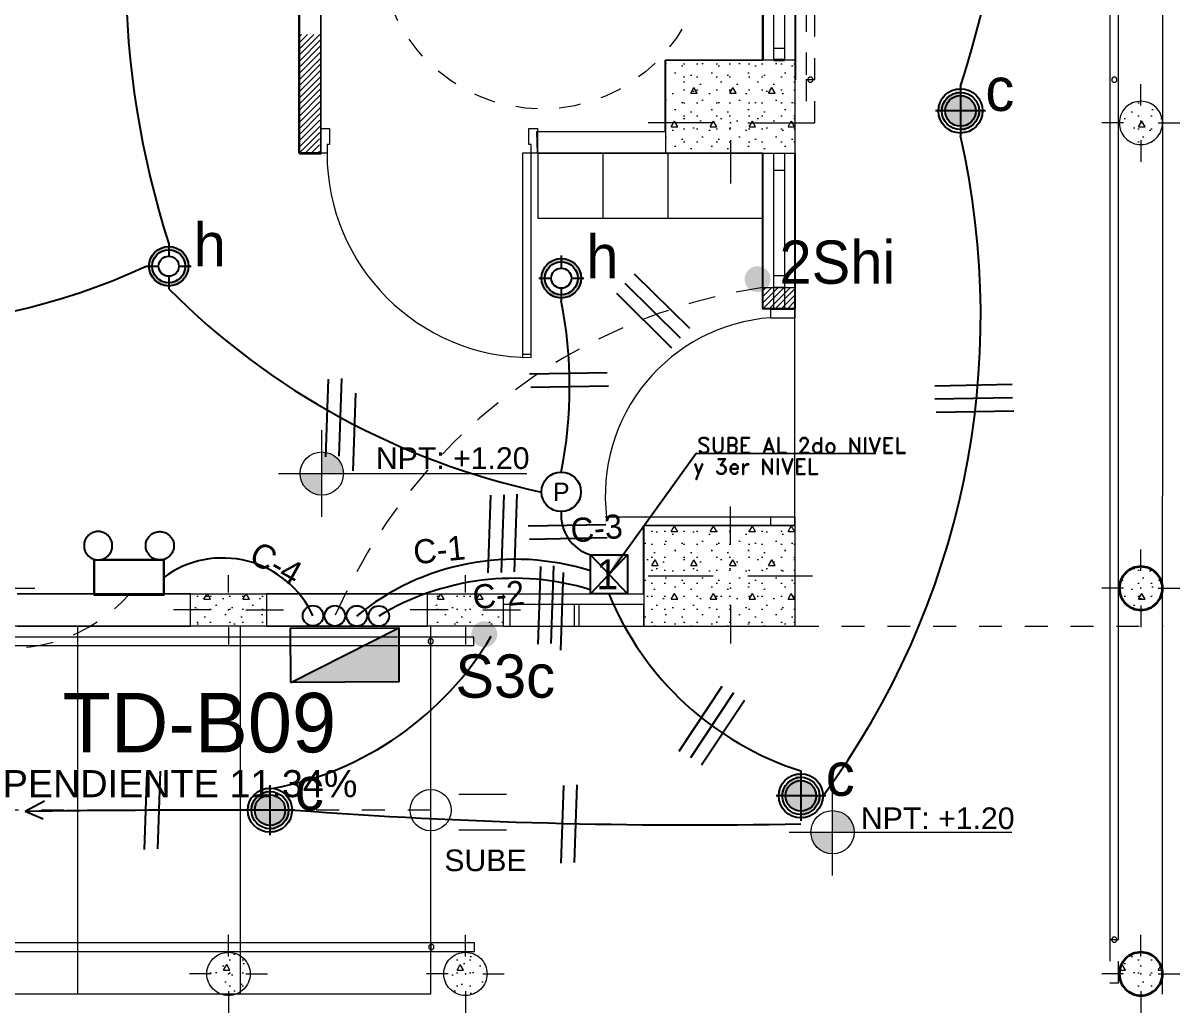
# Model space of a CAD drawing. Header units: feet. Extents: x 2 to 125, y -24 to 91.
# Drawn here: x 83.71 to 89.06, y 77.55 to 82.13 of the extents above; entities that cross this region are included whole.
import ezdxf
from ezdxf.enums import TextEntityAlignment as Align

# ---------------------------------------------------------------- set-up
doc = ezdxf.new("R2010")
doc.units = ezdxf.units.FT
doc.header["$MEASUREMENT"] = 0
doc.set_wipeout_variables(frame=1)
for name, pattern in [('CONTINUA', [0]), ('Dashed', [0.211667, 0.105833, -0.105833]), ('HIDDEN2', [0.1875, 0.125, -0.0625]), ('Small Dashed', [0.141111, 0.070556, -0.070556]), ('Wipeout_Contour', [1, 0, -1])]:
    doc.linetypes.add(name, pattern=pattern)
for name, color, linetype in [('2D Drafting - General', 7, 'Continuous'), ('ALUMBRADO', 1, 'Continuous'), ('Dimensioning - General', 7, 'Continuous'), ('Structural - Bearing', 7, 'Continuous')]:
    doc.layers.add(name, color=color, linetype=linetype)
for name, color, linetype, lineweight in [('2D Drafting - General_Pen_No__122', 9, 'Continuous', 13), ('corriente debil', 30, 'Continuous', 15), ('Cotas varias El', 253, 'Continuous', 13), ('Drawing & Figure_Pen_No__1', 7, 'Continuous', 13), ('Drawing & Figure_Pen_No__122', 9, 'Continuous', 13), ('Emergencia', 20, 'Continuous', 25), ('Interior - Furniture _Pen_No__122', 9, 'Continuous', 13), ('Interior - Stair & Railing_Pen_No__122', 9, 'Continuous', 13), ('Structural - Bearing_Pen_No__122', 9, 'Continuous', 13), ('Structural - Bearing_Pen_No__21', 7, 'Continuous', 35), ('Structural - Bearing_Pen_No__27', 7, 'Continuous', 35), ('TOMACORRIENTE', 5, 'HIDDEN2', 30)]:
    doc.layers.add(name, color=color, linetype=linetype, lineweight=lineweight)
for name, color, linetype, lineweight, true_color in [('Annotation - Text_Pen_No__167', 7, 'Continuous', 13, 0x6a6a6a), ('Dimensioning - General_Pen_No__167', 7, 'Continuous', 13, 0x6a6a6a), ('Drawing & Figure_Pen_No__167', 7, 'Continuous', 13, 0x6a6a6a), ('Structural - Bearing_Pen_No__167', 7, 'Continuous', 13, 0x6a6a6a)]:
    doc.layers.add(name, color=color, linetype=linetype, lineweight=lineweight, true_color=true_color)
doc.styles.add('01COTAS', font='romans.shx')
doc.styles.add('GENERATED_STYLE_1', font='arial.ttf')
doc.styles.add('GENERATED_STYLE_3', font='romand.shx')
doc.dimstyles.new('DIM-50-PLANTA', dxfattribs={"dimscale": 0.05, "dimtxt": 2, "dimasz": 2, "dimexe": 2, "dimexo": 2, "dimgap": 1, "dimtad": 1, "dimdec": 0, "dimlfac": 1000, "dimdsep": 46, "dimtxsty": '01COTAS', "dimcen": 25, "dimclrd": 9, "dimclre": 9, "dimclrt": 7, "dimadec": 0, "dimazin": 0, "dimtfac": 1, "dimtdec": 0, "dimtmove": 2, "dimatfit": 3, "dimfxl": 1, "dimtolj": 1, "dimtzin": 0, "dimarcsym": 0})
pattern_1 = [(0, (75.36407, 85.38942), (0, 0.311769), [0.03, -0.15]), (0, (75.45407, 85.5453), (0, 0.311769), [0.03, -0.15]), (60, (75.36407, 85.38942), (-0.27, 0.1558846), [0.03, -0.15]), (60, (75.54407, 85.38942), (-0.27, 0.1558846), [0.03, -0.15]), (120, (75.39407, 85.38942), (0.27, 0.1558846), [0.03, -0.15]), (120, (75.57407, 85.38942), (0.27, 0.1558846), [0.03, -0.15]), (0, (75.36407, 85.41942), (0, 0.06), [0, -0.06, 0, -0.09]), (45, (75.39407, 85.41942), (-0.0424264, 0.0424264), [0, -0.045, 0, -0.075])]

# ---------------------------------------------------------------- blocks, each defined once
blk = doc.blocks.new('Straight Ramp 23[2]', base_point=(10.2279, -6.8984))
at = {"layer": 'Interior - Furniture _Pen_No__122', "color": 9, "linetype": 'Continuous', "lineweight": 13}
for p, q in [((7.7179, -6.0484), (7.7179, -7.7484)), ((10.2279, -6.0484), (7.7179, -6.0484)), ((8.5968, -7.7484), (8.5968, -6.0484)), ((9.3491, -7.7484), (9.3491, -6.0484)), ((10.2279, -6.0484), (10.2279, -7.7484)), ((10.2279, -7.7484), (7.7179, -7.7484))]:
    blk.add_line(p, q, dxfattribs=at)
at = {"layer": 'Interior - Furniture _Pen_No__122', "color": 9, "linetype": 'Dashed', "lineweight": 13}
blk.add_line((10.2279, -6.8984), (7.7179, -6.8984), dxfattribs=at)
blk = doc.blocks.new('Level Dimension_1', base_point=(12.0859, -7.0004))
at = {"layer": 'Dimensioning - General_Pen_No__167', "linetype": 'Continuous', "lineweight": 13, "true_color": 0x6a6a6a}
for points in [[(12.0859, -7.0004), (12.1859, -7.0004), (12.1783, -6.9621), (12.1566, -6.9296), (12.1242, -6.908), (12.0859, -6.9004)], [(12.0859, -7.0004), (11.9859, -7.0004), (11.9935, -7.0386), (12.0152, -7.0711), (12.0476, -7.0927), (12.0859, -7.1004)]]:
    blk.add_hatch(color=251, dxfattribs=at).paths.add_polyline_path(points)
at = {"layer": 'Dimensioning - General_Pen_No__167', "color": 251, "linetype": 'Continuous', "lineweight": 13, "true_color": 0x6a6a6a}
for p, q in [((12.0859, -7.2004), (12.0859, -6.8004)), ((11.8859, -7.0004), (12.915, -7.0004))]:
    blk.add_line(p, q, dxfattribs=at)
blk.add_circle((12.0859, -7.0004), 0.1, dxfattribs=at)
at = {"layer": 'Dimensioning - General_Pen_No__167', "color": 251, "lineweight": 13, "true_color": 0x6a6a6a, "insert": (12.2165, -6.9874), "char_height": 0.1, "attachment_point": 7, "style": 'GENERATED_STYLE_1'}
blk.add_mtext('\\A1;NPT: +1.20', dxfattribs=at)
blk = doc.blocks.new('Level Dimension_3', base_point=(9.7247, -5.3434))
at = {"layer": 'Dimensioning - General_Pen_No__167', "linetype": 'Continuous', "lineweight": 13, "true_color": 0x6a6a6a}
for points in [[(9.7247, -5.3434), (9.8247, -5.3434), (9.817, -5.3051), (9.7954, -5.2727), (9.7629, -5.251), (9.7247, -5.2434)], [(9.7247, -5.3434), (9.6247, -5.3434), (9.6323, -5.3817), (9.6539, -5.4141), (9.6864, -5.4358), (9.7247, -5.4434)]]:
    blk.add_hatch(color=251, dxfattribs=at).paths.add_polyline_path(points)
at = {"layer": 'Dimensioning - General_Pen_No__167', "color": 251, "linetype": 'Continuous', "lineweight": 13, "true_color": 0x6a6a6a}
for p, q in [((9.7247, -5.5434), (9.7247, -5.1434)), ((9.5247, -5.3434), (10.6732, -5.3434))]:
    blk.add_line(p, q, dxfattribs=at)
blk.add_circle((9.7247, -5.3434), 0.1, dxfattribs=at)
at = {"layer": 'Dimensioning - General_Pen_No__167', "color": 251, "lineweight": 13, "true_color": 0x6a6a6a, "insert": (9.9747, -5.3234), "char_height": 0.1, "attachment_point": 7, "style": 'GENERATED_STYLE_1'}
blk.add_mtext('\\A1;NPT: +1.20', dxfattribs=at)
blk = doc.blocks.new('LED')
at = {"layer": 'ALUMBRADO'}
h = blk.add_hatch(color=256, dxfattribs=at)
h.dxf.hatch_style = 1
edge = h.paths.add_edge_path(flags=17)
edge.add_arc((0, 0), 0.1346, 0, 360)
edge = h.paths.add_edge_path()
edge.add_arc((0, 0), 0.1618, 0, 360)
for points in [[(0, 0.1848), (0, 0.0824)], [(-0.1848, 0), (-0.0824, 0)], [(0.0824, 0), (0.1848, 0)], [(0, -0.0824), (0, -0.1848)]]:
    blk.add_lwpolyline(points, dxfattribs=at)
at = {"layer": 'ALUMBRADO', "linetype": 'CONTINUA', "ltscale": 0.003}
for radius in [0.1618, 0.1346, 0.0824]:
    blk.add_circle((0, 0), radius, dxfattribs=at)
blk = doc.blocks.new('LED PASILLO')
at = {"layer": 'ALUMBRADO'}
h = blk.add_hatch(color=202, dxfattribs=at)
h.dxf.hatch_style = 1
edge = h.paths.add_edge_path()
edge.add_line((0, 0.1376), (0, -0.1376))
edge.add_line((-0.1376, 0), (0.1376, 0))
edge = h.paths.add_edge_path()
edge.add_line((0, 0), (0, 0.0845))
edge.add_arc((0, 0), 0.0845, 90, 180)
edge.add_line((-0.0845, 0), (0, 0))
edge = h.paths.add_edge_path()
edge.add_line((0.0845, 0), (0, 0))
edge.add_line((0, 0), (0, -0.0845))
edge.add_arc((0, 0), 0.0845, 270, 360)
at = {"layer": 'ALUMBRADO', "color": 202}
for points in [[(0, 0.1376), (0, -0.1376)], [(-0.1376, 0), (0.1376, 0)]]:
    blk.add_lwpolyline(points, dxfattribs=at)
for radius in [0.1222, 0.1028, 0.0845]:
    blk.add_circle((0, 0), radius, dxfattribs=at)
blk = doc.blocks.new('caja de paso tipo 1')
at = {"layer": 'ALUMBRADO', "color": 3}
blk.add_lwpolyline([(-0.1447, 0.1518), (0.1447, 0.1518), (0.1447, -0.1518), (-0.1447, -0.1518)], close=True, dxfattribs=at)
for points in [[(-0.1447, -0.1518), (0.1447, 0.1518)], [(-0.1447, 0.1518), (0.1447, -0.1518)]]:
    blk.add_lwpolyline(points, dxfattribs=at)
at = {"layer": 'ALUMBRADO', "color": 6}
blk.add_text('1', height=0.231, dxfattribs=at).set_placement((-0.0994, -0.1147))
blk = doc.blocks.new('Emergencia')
blk.add_lwpolyline([(0, 0), (0, 0)])
at = {"layer": 'Emergencia', "color": 5, "lineweight": 30}
for points in [[(0.25, -0.25), (0.25, 0), (-0.25, 0), (-0.25, -0.25)], [(-0.25, -0.2221), (-0.25, -0.25), (0.25, -0.25), (0.25, -0.2221)]]:
    blk.add_lwpolyline(points, dxfattribs=at)
at = {"color": 1, "lineweight": 5}
for points in [[(-0.1712, -0.2629), (-0.1644, -0.2671), (-0.158, -0.2718), (-0.152, -0.277), (-0.1463, -0.2826), (-0.1412, -0.2887), (-0.1365, -0.2951), (-0.1324, -0.3019), (-0.1287, -0.309), (-0.1257, -0.3164), (-0.1233, -0.324), (-0.1214, -0.3317), (-0.1202, -0.3396), (-0.1196, -0.3475), (-0.1196, -0.3555), (-0.1202, -0.3634), (-0.1215, -0.3713), (-0.1234, -0.379), (-0.1258, -0.3866), (-0.1289, -0.3939), (-0.1325, -0.401), (-0.1367, -0.4078), (-0.1414, -0.4142), (-0.1466, -0.4203), (-0.1522, -0.4259), (-0.1583, -0.4311), (-0.1647, -0.4357), (-0.1715, -0.4399), (-0.1786, -0.4435), (-0.186, -0.4465), (-0.1936, -0.449), (-0.2013, -0.4508), (-0.2092, -0.452), (-0.2171, -0.4527), (-0.2251, -0.4526), (-0.233, -0.452), (-0.2409, -0.4508), (-0.2486, -0.4489), (-0.2562, -0.4464), (-0.2635, -0.4433), (-0.2706, -0.4397), (-0.2774, -0.4355), (-0.2838, -0.4309), (-0.2899, -0.4257), (-0.2955, -0.42), (-0.3007, -0.414), (-0.3053, -0.4075), (-0.3095, -0.4007), (-0.3131, -0.3936), (-0.3161, -0.3863), (-0.3186, -0.3787), (-0.3204, -0.3709), (-0.3216, -0.3631), (-0.3222, -0.3551), (-0.3222, -0.3472), (-0.3216, -0.3392), (-0.3203, -0.3314), (-0.3185, -0.3236), (-0.316, -0.3161), (-0.3129, -0.3087), (-0.3093, -0.3016), (-0.3051, -0.2948), (-0.3004, -0.2884), (-0.2953, -0.2824), (-0.2896, -0.2767), (-0.2836, -0.2716), (-0.2771, -0.2669), (-0.2703, -0.2628), (-0.2632, -0.2592), (-0.2558, -0.2561), (-0.2483, -0.2537), (-0.2405, -0.2518), (-0.2327, -0.2506), (-0.2247, -0.25), (-0.2168, -0.25), (-0.2088, -0.2506), (-0.201, -0.2519), (-0.1932, -0.2538), (-0.1857, -0.2562), (-0.1783, -0.2593)], [(0.1712, -0.2629), (0.1644, -0.2671), (0.158, -0.2718), (0.152, -0.277), (0.1463, -0.2826), (0.1412, -0.2887), (0.1365, -0.2951), (0.1324, -0.3019), (0.1287, -0.309), (0.1257, -0.3164), (0.1233, -0.324), (0.1214, -0.3317), (0.1202, -0.3396), (0.1196, -0.3475), (0.1196, -0.3555), (0.1202, -0.3634), (0.1215, -0.3713), (0.1234, -0.379), (0.1258, -0.3866), (0.1289, -0.3939), (0.1325, -0.401), (0.1367, -0.4078), (0.1414, -0.4142), (0.1466, -0.4203), (0.1522, -0.4259), (0.1583, -0.4311), (0.1647, -0.4357), (0.1715, -0.4399), (0.1786, -0.4435), (0.186, -0.4465), (0.1936, -0.449), (0.2013, -0.4508), (0.2092, -0.452), (0.2171, -0.4527), (0.2251, -0.4526), (0.233, -0.452), (0.2409, -0.4508), (0.2486, -0.4489), (0.2562, -0.4464), (0.2635, -0.4433), (0.2706, -0.4397), (0.2774, -0.4355), (0.2838, -0.4309), (0.2899, -0.4257), (0.2955, -0.42), (0.3007, -0.414), (0.3053, -0.4075), (0.3095, -0.4007), (0.3131, -0.3936), (0.3161, -0.3863), (0.3186, -0.3787), (0.3204, -0.3709), (0.3216, -0.3631), (0.3222, -0.3551), (0.3222, -0.3472), (0.3216, -0.3392), (0.3203, -0.3314), (0.3185, -0.3236), (0.316, -0.3161), (0.3129, -0.3087), (0.3093, -0.3016), (0.3051, -0.2948), (0.3004, -0.2884), (0.2953, -0.2824), (0.2896, -0.2767), (0.2836, -0.2716), (0.2771, -0.2669), (0.2703, -0.2628), (0.2632, -0.2592), (0.2558, -0.2561), (0.2483, -0.2537), (0.2405, -0.2518), (0.2327, -0.2506), (0.2247, -0.25), (0.2168, -0.25), (0.2088, -0.2506), (0.201, -0.2519), (0.1932, -0.2538), (0.1857, -0.2562), (0.1783, -0.2593)]]:
    blk.add_wipeout(points, dxfattribs=at).dxf.layer = 'Emergencia'
at = {"layer": 'Emergencia', "color": 30, "true_color": 0xf26722}
for points in [[(-0.1712, -0.2629), (-0.1644, -0.2671), (-0.158, -0.2718), (-0.152, -0.277), (-0.1463, -0.2826), (-0.1412, -0.2887), (-0.1365, -0.2951), (-0.1324, -0.3019), (-0.1287, -0.309), (-0.1257, -0.3164), (-0.1233, -0.324), (-0.1214, -0.3317), (-0.1202, -0.3396), (-0.1196, -0.3475), (-0.1196, -0.3555), (-0.1202, -0.3634), (-0.1215, -0.3713), (-0.1234, -0.379), (-0.1258, -0.3866), (-0.1289, -0.3939), (-0.1325, -0.401), (-0.1367, -0.4078), (-0.1414, -0.4142), (-0.1466, -0.4203), (-0.1522, -0.4259), (-0.1583, -0.4311), (-0.1647, -0.4357), (-0.1715, -0.4399), (-0.1786, -0.4435), (-0.186, -0.4465), (-0.1936, -0.449), (-0.2013, -0.4508), (-0.2092, -0.452), (-0.2171, -0.4527), (-0.2251, -0.4526), (-0.233, -0.452), (-0.2409, -0.4508), (-0.2486, -0.4489), (-0.2562, -0.4464), (-0.2635, -0.4433), (-0.2706, -0.4397), (-0.2774, -0.4355), (-0.2838, -0.4309), (-0.2899, -0.4257), (-0.2955, -0.42), (-0.3007, -0.414), (-0.3053, -0.4075), (-0.3095, -0.4007), (-0.3131, -0.3936), (-0.3161, -0.3863), (-0.3186, -0.3787), (-0.3204, -0.3709), (-0.3216, -0.3631), (-0.3222, -0.3551), (-0.3222, -0.3472), (-0.3216, -0.3392), (-0.3203, -0.3314), (-0.3185, -0.3236), (-0.316, -0.3161), (-0.3129, -0.3087), (-0.3093, -0.3016), (-0.3051, -0.2948), (-0.3004, -0.2884), (-0.2953, -0.2824), (-0.2896, -0.2767), (-0.2836, -0.2716), (-0.2771, -0.2669), (-0.2703, -0.2628), (-0.2632, -0.2592), (-0.2558, -0.2561), (-0.2483, -0.2537), (-0.2405, -0.2518), (-0.2327, -0.2506), (-0.2247, -0.25), (-0.2168, -0.25), (-0.2088, -0.2506), (-0.201, -0.2519), (-0.1932, -0.2538), (-0.1857, -0.2562), (-0.1783, -0.2593)], [(0.1712, -0.2629), (0.1644, -0.2671), (0.158, -0.2718), (0.152, -0.277), (0.1463, -0.2826), (0.1412, -0.2887), (0.1365, -0.2951), (0.1324, -0.3019), (0.1287, -0.309), (0.1257, -0.3164), (0.1233, -0.324), (0.1214, -0.3317), (0.1202, -0.3396), (0.1196, -0.3475), (0.1196, -0.3555), (0.1202, -0.3634), (0.1215, -0.3713), (0.1234, -0.379), (0.1258, -0.3866), (0.1289, -0.3939), (0.1325, -0.401), (0.1367, -0.4078), (0.1414, -0.4142), (0.1466, -0.4203), (0.1522, -0.4259), (0.1583, -0.4311), (0.1647, -0.4357), (0.1715, -0.4399), (0.1786, -0.4435), (0.186, -0.4465), (0.1936, -0.449), (0.2013, -0.4508), (0.2092, -0.452), (0.2171, -0.4527), (0.2251, -0.4526), (0.233, -0.452), (0.2409, -0.4508), (0.2486, -0.4489), (0.2562, -0.4464), (0.2635, -0.4433), (0.2706, -0.4397), (0.2774, -0.4355), (0.2838, -0.4309), (0.2899, -0.4257), (0.2955, -0.42), (0.3007, -0.414), (0.3053, -0.4075), (0.3095, -0.4007), (0.3131, -0.3936), (0.3161, -0.3863), (0.3186, -0.3787), (0.3204, -0.3709), (0.3216, -0.3631), (0.3222, -0.3551), (0.3222, -0.3472), (0.3216, -0.3392), (0.3203, -0.3314), (0.3185, -0.3236), (0.316, -0.3161), (0.3129, -0.3087), (0.3093, -0.3016), (0.3051, -0.2948), (0.3004, -0.2884), (0.2953, -0.2824), (0.2896, -0.2767), (0.2836, -0.2716), (0.2771, -0.2669), (0.2703, -0.2628), (0.2632, -0.2592), (0.2558, -0.2561), (0.2483, -0.2537), (0.2405, -0.2518), (0.2327, -0.2506), (0.2247, -0.25), (0.2168, -0.25), (0.2088, -0.2506), (0.201, -0.2519), (0.1932, -0.2538), (0.1857, -0.2562), (0.1783, -0.2593)]]:
    blk.add_lwpolyline(points, close=True, dxfattribs=at)
blk = doc.blocks.new('TD ALUMBRADO 1')
at = {"layer": 'ALUMBRADO'}
h = blk.add_hatch(color=256, dxfattribs=at)
h.dxf.hatch_style = 1
h.paths.add_polyline_path([(0.25, 0.25), (-0.25, 0), (-0.25, 0.25)])
at = {"layer": 'ALUMBRADO', "color": 5}
for points in [[(0.25, 0.25), (-0.25, 0), (-0.25, 0.25), (0.25, 0.25)], [(0.25, 0.25), (0.25, 0), (-0.25, 0), (-0.25, 0.25), (0.25, 0.25)]]:
    blk.add_lwpolyline(points, dxfattribs=at)
for centre in [(-0.1581, -0.0547), (-0.0566, -0.0556), (0.045, -0.0565), (0.1465, -0.0574)]:
    blk.add_circle(centre, 0.0473, dxfattribs=at)

msp = doc.modelspace()

# ---------------------------------------------------------------- hatches: boundary and pattern name
at = {"layer": '2D Drafting - General_Pen_No__122', "linetype": 'Continuous', "lineweight": 13}
h = msp.add_hatch(dxfattribs=at)
h.set_pattern_fill('MASONRY_BLOCK_COPY', color=9, style=0, pattern_type=2)
h.set_pattern_definition([(45, (75.314073, 84.697868), (-0.014142136, 0.014142136), [])])
h.paths.add_polyline_path([(84.9852, 82.075), (85.0852, 82.075), (85.0777, 81.5242), (84.9852, 81.5258)])
at = {"layer": 'Cotas varias El'}
h = msp.add_hatch(dxfattribs=at)
h.set_pattern_fill('STRUCTURAL_CONCRETE', color=256, style=0, pattern_type=2)
h.set_pattern_definition(pattern_1)
h.paths.add_polyline_path([(88.7752, 81.666, 0.414214), (88.8752, 81.566, 0.414214), (88.9752, 81.666, 0.414214), (88.8752, 81.766, 0.414214)])
h = msp.add_hatch(dxfattribs=at)
h.set_pattern_fill('STRUCTURAL_CONCRETE', color=256, style=0, pattern_type=2)
h.set_pattern_definition(pattern_1)
h.paths.add_polyline_path([(84.5576, 77.7345, 0.414214), (84.6576, 77.6345, 0.414214), (84.7576, 77.7345, 0.414214), (84.6576, 77.8345, 0.414214)])
h = msp.add_hatch(dxfattribs=at)
h.set_pattern_fill('STRUCTURAL_CONCRETE', color=256, style=0, pattern_type=2)
h.set_pattern_definition(pattern_1)
h.paths.add_polyline_path([(85.6526, 77.7345, 0.414214), (85.7526, 77.6345, 0.414214), (85.8526, 77.7345, 0.414214), (85.7526, 77.8345, 0.414214)])
at = {"layer": 'Interior - Stair & Railing_Pen_No__122', "linetype": 'Continuous', "lineweight": 13}
h = msp.add_hatch(dxfattribs=at)
h.set_pattern_fill('STRUCTURAL_CONCRETE', color=9, style=0, pattern_type=2)
h.set_pattern_definition(pattern_1)
h.paths.add_polyline_path([(86.6776, 81.5261), (87.2776, 81.5261), (87.2776, 81.9561), (86.6776, 81.9561)])
at = {"layer": 'Structural - Bearing_Pen_No__122', "linetype": 'Continuous', "lineweight": 13}
h = msp.add_hatch(dxfattribs=at)
h.set_pattern_fill('STRUCTURAL_CONCRETE', color=9, style=0, pattern_type=2)
h.set_pattern_definition(pattern_1)
h.paths.add_polyline_path([(88.7752, 79.516, 0.414214), (88.8752, 79.416, 0.414214), (88.9752, 79.516, 0.414214), (88.8752, 79.616, 0.414214)])
h = msp.add_hatch(dxfattribs=at)
h.set_pattern_fill('STRUCTURAL_CONCRETE', color=9, style=0, pattern_type=2)
h.set_pattern_definition(pattern_1)
h.paths.add_polyline_path([(88.7752, 77.7345, 0.414214), (88.8752, 77.6345, 0.414214), (88.9752, 77.7345, 0.414214), (88.8752, 77.8345, 0.414214)])

# ---------------------------------------------------------------- linework, layer by layer
for p, q in [((87.1276, 83.496), (87.1276, 81.9561)), ((87.2776, 83.496), (87.2776, 81.866))]:
    msp.add_line(p, q)
at = {"lineweight": 0}
for p, q in [((86.0882, 81.5261), (86.0882, 81.226)), ((86.3882, 81.5261), (86.3882, 81.226)), ((86.6882, 81.5261), (86.6882, 81.226)), ((86.0882, 81.226), (87.1276, 81.2261))]:
    msp.add_line(p, q, dxfattribs=at)
at = {"color": 7, "ltscale": 0.0005}
msp.add_circle((86.1957, 79.9616), 0.0913, dxfattribs=at)
at = {"layer": 'ALUMBRADO', "linetype": 'CONTINUA', "lineweight": 25}
for p in [(83.8072, 78.5332), (83.8009, 78.4496)]:
    msp.add_line(p, (83.7177, 78.4854), dxfattribs=at)
at = {"layer": 'ALUMBRADO', "color": 114, "lineweight": 25}
for points in [[(86.533, 80.9696), (86.7885, 80.7175)], [(86.4897, 80.9259), (86.7452, 80.6739)], [(86.4506, 80.8789), (86.7061, 80.6268)], [(85.1077, 80.1234), (85.1201, 80.4821)], [(85.1689, 80.1265), (85.1813, 80.4852)], [(86.0487, 80.5062), (86.4076, 80.5127)], [(86.055, 80.4453), (86.4139, 80.4518)], [(87.9218, 80.4522), (88.2807, 80.4587)], [(85.2332, 80.0584), (85.2456, 80.417)], [(87.9228, 80.3908), (88.2816, 80.3973)], [(87.929, 80.3299), (88.2879, 80.3364)], [(85.8578, 79.5872), (85.8701, 79.9459)], [(85.9189, 79.5888), (85.9313, 79.9475)], [(85.98, 79.5919), (85.9924, 79.9506)], [(86.0425, 79.8045), (86.4013, 79.811)], [(86.0488, 79.7436), (86.4076, 79.7501)], [(86.0884, 79.2586), (86.1008, 79.6173)], [(86.1496, 79.2617), (86.162, 79.6204)], [(86.1939, 79.2309), (86.2063, 79.5896)], [(86.9378, 79.0618), (86.7396, 78.7626)], [(86.9916, 79.0324), (86.7933, 78.7332)], [(87.0427, 78.9983), (86.8444, 78.6991)], [(84.2697, 78.3086), (84.282, 78.6673)], [(84.3308, 78.3117), (84.3432, 78.6704)], [(86.1956, 78.2462), (86.208, 78.6049)], [(86.2567, 78.2493), (86.2691, 78.608)]]:
    msp.add_lwpolyline(points, dxfattribs=at)
at = {"layer": 'ALUMBRADO', "linetype": 'CONTINUA', "lineweight": 25}
for centre, radius, start, end in [((82.1813, 83.7051), 6.1505, 342.31353, 17.68647), ((88.3925, 82.3908), 4.2113, 163.2245, 197.7302), ((84.3955, 80.775), 3.7392, 323.6161, 12.8466), ((82.9626, 83.8722), 3.155, 246.8188, 294.6201), ((86.8345, 83.3516), 3.4685, 224.9854, 257.8476), ((84.1866, 80.4493), 2.0478, 348.839, 11.1195), ((86.389, 79.8552), 0.1939, 175.5403, 252.3803), ((84.5898, 80.0588), 1.4928, 280.6843, 329.1998), ((84.6278, 5.9733), 72.5178, 89.915861, 90.719075), ((86.8088, 103.336), 24.9134, 265.75441, 271.13773)]:
    msp.add_arc(centre, radius, start, end, dxfattribs=at)
at = {"layer": 'Cotas varias El'}
for p, q in [((88.9752, 77.641), (88.9776, 89.6911)), ((88.7321, 87.9282), (88.7321, 81.8785)), ((88.7321, 87.9282), (88.7321, 81.8785)), ((88.7321, 87.9282), (88.7321, 81.8785)), ((88.7321, 87.9282), (88.7321, 81.8803)), ((88.7721, 81.8785), (88.7721, 87.9282)), ((88.7721, 81.8785), (88.7721, 87.9282)), ((88.7721, 81.8785), (88.7721, 87.9282)), ((88.7721, 81.8803), (88.7721, 87.9282)), ((88.7321, 81.8803), (88.7321, 81.8675)), ((88.7321, 81.8785), (88.7321, 81.866)), ((88.7321, 81.8785), (88.7321, 81.866)), ((88.7321, 81.8785), (88.7321, 81.866)), ((88.7321, 81.8675), (88.7321, 81.8646)), ((88.7321, 81.866), (88.7321, 81.841)), ((88.7321, 81.866), (88.7321, 81.841)), ((88.7321, 81.866), (88.7321, 81.841)), ((88.7321, 81.8646), (88.7321, 81.8417)), ((88.7721, 81.8675), (88.7721, 81.8803)), ((88.7721, 81.866), (88.7721, 81.8785)), ((88.7721, 81.866), (88.7721, 81.8785)), ((88.7721, 81.866), (88.7721, 81.8785)), ((88.7721, 81.8646), (88.7721, 81.8675)), ((88.7721, 81.841), (88.7721, 81.866)), ((88.7721, 81.841), (88.7721, 81.866)), ((88.7721, 81.841), (88.7721, 81.866)), ((88.7721, 81.8417), (88.7721, 81.8646)), ((88.7321, 81.8417), (88.7321, 81.816)), ((88.7321, 81.841), (88.7321, 81.816)), ((88.7321, 81.841), (88.7321, 81.816)), ((88.7321, 81.841), (88.7321, 81.816)), ((88.7321, 81.816), (88.7321, 81.8035)), ((88.7321, 81.816), (88.7321, 81.8035)), ((88.7321, 81.816), (88.7321, 81.8035)), ((88.7321, 81.816), (88.7321, 81.8032)), ((88.7721, 81.816), (88.7721, 81.8417)), ((88.7721, 81.816), (88.7721, 81.841)), ((88.7721, 81.816), (88.7721, 81.841)), ((88.7721, 81.816), (88.7721, 81.841)), ((88.7721, 81.8035), (88.7721, 81.816)), ((88.7721, 81.8035), (88.7721, 81.816)), ((88.7721, 81.8035), (88.7721, 81.816)), ((88.7721, 81.8032), (88.7721, 81.816)), ((88.8752, 81.746), (88.8752, 81.846)), ((88.7321, 81.8035), (88.7321, 77.8928)), ((88.7321, 81.8035), (88.7321, 77.8928)), ((88.7321, 81.8035), (88.7321, 77.8928)), ((88.7321, 81.8032), (88.7321, 77.8928)), ((88.7721, 77.8928), (88.7721, 81.8035)), ((88.7721, 77.8928), (88.7721, 81.8035)), ((88.7721, 77.8928), (88.7721, 81.8035)), ((88.7721, 77.8928), (88.7721, 81.8032)), ((88.7952, 81.666), (88.6952, 81.666)), ((88.9552, 81.666), (89.0552, 81.666)), ((88.8752, 81.586), (88.8752, 81.486)), ((84.6576, 77.8145), (84.6576, 77.9145)), ((85.7526, 77.8145), (85.7526, 77.9145)), ((85.595, 77.8787), (83.0945, 77.8787)), ((85.595, 77.8787), (83.0945, 77.8787)), ((85.595, 77.8787), (83.0945, 77.8787)), ((85.595, 77.8787), (83.0945, 77.8787)), ((85.794, 77.8787), (85.595, 77.8787)), ((85.794, 77.8787), (85.595, 77.8787)), ((85.794, 77.8787), (85.595, 77.8787)), ((85.595, 77.8387), (85.595, 77.8787)), ((85.794, 77.8387), (85.794, 77.8787)), ((85.794, 77.8387), (85.794, 77.8787)), ((85.794, 77.8387), (85.794, 77.8787)), ((83.0945, 77.8387), (85.595, 77.8387)), ((83.0945, 77.8387), (85.595, 77.8387)), ((83.0945, 77.8387), (85.595, 77.8387)), ((83.0945, 77.8387), (85.595, 77.8387)), ((85.595, 77.8387), (85.794, 77.8387)), ((85.595, 77.8387), (85.794, 77.8387)), ((85.595, 77.8387), (85.794, 77.8387)), ((84.5776, 77.7345), (84.4776, 77.7345)), ((84.7376, 77.7345), (84.8376, 77.7345)), ((85.6726, 77.7345), (85.5726, 77.7345)), ((85.8326, 77.7345), (85.9326, 77.7345)), ((84.6576, 77.6545), (84.6576, 77.5545)), ((85.7526, 77.6545), (85.7526, 77.5545))]:
    msp.add_line(p, q, dxfattribs=at)
msp.add_lwpolyline([(85.0832, 83.611), (85.0832, 81.5261), (84.9832, 81.5261), (84.9832, 83.761)], dxfattribs=at)
for points in [[(88.7401, 81.866, 1), (88.7641, 81.866, 1)], [(88.7752, 81.666, 0.414214), (88.8752, 81.566, 0.414214), (88.9752, 81.666, 0.414214), (88.8752, 81.766, 0.414214)], [(85.595, 77.8707, 1), (85.595, 77.8467, 1)], [(84.5576, 77.7345, -0.414214), (84.6576, 77.8345, -0.414214), (84.7576, 77.7345, -0.414214), (84.6576, 77.6345, -0.414214)], [(85.6526, 77.7345, -0.414214), (85.7526, 77.8345, -0.414214), (85.8526, 77.7345, -0.414214), (85.7526, 77.6345, -0.414214)]]:
    msp.add_lwpolyline(points, format="xyb", close=True, dxfattribs=at)
for p in [(88.8752, 81.666), (84.6576, 77.7345), (85.7526, 77.7345)]:
    msp.add_point(p, dxfattribs=at)
at = {"layer": 'Drawing & Figure_Pen_No__1', "color": 7, "linetype": 'Continuous', "lineweight": 13}
for p, q in [((85.722, 78.5654), (85.9423, 78.5654)), ((85.722, 78.3998), (85.9423, 78.3998))]:
    msp.add_line(p, q, dxfattribs=at)
at = {"layer": 'Drawing & Figure_Pen_No__122', "color": 9, "linetype": 'Dashed', "lineweight": 13}
msp.add_line((87.2801, 79.341), (88.9776, 79.341), dxfattribs=at)
at = {"layer": 'Drawing & Figure_Pen_No__122', "color": 9, "linetype": 'Small Dashed', "lineweight": 13, "ltscale": 0.03}
msp.add_circle((86.1077, 82.4807), 0.75, dxfattribs=at)
at = {"layer": 'Drawing & Figure_Pen_No__167', "color": 251, "linetype": 'Continuous', "lineweight": 13, "true_color": 0x6a6a6a}
msp.add_circle((85.592, 78.491), 0.0952, dxfattribs=at)
at = {"layer": 'Interior - Stair & Railing_Pen_No__122', "color": 9, "linetype": 'Small Dashed', "lineweight": 13}
for p, q in [((87.3276, 87.9914), (87.3276, 81.8661)), ((87.3276, 87.9914), (87.3276, 81.8661)), ((87.3276, 87.9914), (87.3276, 81.8661)), ((87.3276, 87.9877), (87.3276, 81.8661)), ((87.3676, 81.8661), (87.3676, 87.9914)), ((87.3676, 81.8661), (87.3676, 87.9914)), ((87.3676, 81.8661), (87.3676, 87.9914)), ((87.3676, 81.8661), (87.3676, 87.9877)), ((87.3276, 81.8661), (87.3276, 81.6673)), ((87.3276, 81.8661), (87.3276, 81.6673)), ((87.3276, 81.8661), (87.3276, 81.6673)), ((87.3276, 81.8661), (87.3676, 81.8661)), ((87.3676, 81.6673), (87.3676, 81.8661)), ((87.3676, 81.6673), (87.3676, 81.8661)), ((87.3676, 81.6673), (87.3676, 81.8661)), ((87.3276, 81.6673), (87.3676, 81.6673)), ((87.3276, 81.6673), (87.3676, 81.6673)), ((87.3276, 81.6673), (87.3676, 81.6673)), ((88.7321, 77.8928), (88.7321, 77.6928)), ((88.7321, 77.8928), (88.7321, 77.6928)), ((88.7321, 77.8928), (88.7321, 77.6928)), ((88.7321, 77.8928), (88.7721, 77.8928)), ((88.7721, 77.6928), (88.7721, 77.8928)), ((88.7721, 77.6928), (88.7721, 77.8928)), ((88.7721, 77.6928), (88.7721, 77.8928)), ((88.7321, 77.6928), (88.7721, 77.6928)), ((88.7321, 77.6928), (88.7721, 77.6928)), ((88.7321, 77.6928), (88.7721, 77.6928))]:
    msp.add_line(p, q, dxfattribs=at)
at = {"layer": 'Interior - Stair & Railing_Pen_No__122', "color": 9, "linetype": 'Continuous', "lineweight": 13}
for p, q in [((85.0852, 81.5261), (85.0852, 81.6411)), ((85.0852, 81.6411), (85.1252, 81.6411)), ((85.1252, 81.6411), (85.1252, 81.5661)), ((86.0452, 81.5661), (86.0452, 81.6411)), ((86.0452, 81.6411), (86.0852, 81.6411)), ((86.0852, 81.6411), (86.0852, 81.5261)), ((85.1252, 81.5661), (85.1132, 81.5661)), ((85.1132, 81.5661), (85.1132, 81.5261)), ((86.0572, 81.5661), (86.0452, 81.5661)), ((86.0572, 81.5261), (86.0572, 81.5661)), ((86.9776, 81.586), (86.9776, 81.386)), ((85.1132, 81.5261), (85.0852, 81.5261)), ((86.0572, 81.5261), (86.0172, 81.5261)), ((86.0172, 81.5261), (86.0172, 80.5821)), ((86.0852, 81.5261), (86.0572, 81.5261)), ((86.0572, 80.5821), (86.0572, 81.5261)), ((86.0172, 80.5978), (86.0572, 80.5978)), ((83.4626, 79.516), (83.7626, 79.516)), ((85.592, 79.291), (83.0951, 79.291)), ((85.592, 79.291), (83.0951, 79.291)), ((85.592, 79.291), (83.0951, 79.291)), ((85.592, 79.291), (83.0951, 79.291)), ((83.0951, 79.251), (85.592, 79.251)), ((83.0951, 79.251), (85.592, 79.251)), ((83.0951, 79.251), (85.592, 79.251)), ((83.0951, 79.251), (85.592, 79.251)), ((85.791, 79.291), (85.592, 79.291)), ((85.791, 79.291), (85.592, 79.291)), ((85.791, 79.291), (85.592, 79.291)), ((85.592, 79.251), (85.592, 79.291)), ((85.592, 79.251), (85.791, 79.251)), ((85.592, 79.251), (85.791, 79.251)), ((85.592, 79.251), (85.791, 79.251)), ((85.791, 79.251), (85.791, 79.291)), ((85.791, 79.251), (85.791, 79.291)), ((85.791, 79.251), (85.791, 79.291))]:
    msp.add_line(p, q, dxfattribs=at)
for points in [[(84.9852, 83.761), (84.9852, 81.5261)], [(85.0852, 81.5261), (85.0852, 83.611)], [(86.0882, 81.6261), (86.6776, 81.6261)], [(86.0882, 81.5261), (86.0882, 81.6261)], [(86.0882, 81.5261), (86.6776, 81.5261)], [(84.4826, 79.491), (83.6826, 79.491)], [(85.5776, 79.491), (84.8326, 79.491)], [(83.6826, 79.341), (84.4826, 79.341)], [(84.8326, 79.341), (85.5776, 79.341)]]:
    msp.add_lwpolyline(points, dxfattribs=at)
msp.add_lwpolyline([(86.6776, 81.5261), (87.2776, 81.5261), (87.2776, 81.9561), (86.6776, 81.9561)], close=True, dxfattribs=at)
at = {"layer": 'Interior - Stair & Railing_Pen_No__122', "color": 9, "linetype": 'Small Dashed', "lineweight": 13}
for points in [[(87.3356, 81.8661, 1), (87.3596, 81.8661, 1)], [(88.7401, 77.8928, 1), (88.7641, 77.8928, 1)]]:
    msp.add_lwpolyline(points, format="xyb", close=True, dxfattribs=at)
at = {"layer": 'Interior - Stair & Railing_Pen_No__122', "color": 9, "linetype": 'Continuous', "lineweight": 13}
msp.add_lwpolyline([(85.592, 79.283, 1), (85.592, 79.259, 1)], format="xyb", close=True, dxfattribs=at)
msp.add_arc((86.0572, 81.5261), 0.944, 180, 270, dxfattribs=at)
at = {"layer": 'Structural - Bearing_Pen_No__167', "color": 251, "lineweight": 13, "true_color": 0x6a6a6a}
for p, q in [((87.1776, 81.9561), (87.1776, 82.3702)), ((87.2276, 82.3702), (87.2276, 81.9561))]:
    msp.add_line(p, q, dxfattribs=at)
at = {"layer": 'Structural - Bearing_Pen_No__167', "color": 251, "linetype": 'Dashed', "lineweight": 13, "true_color": 0x6a6a6a}
for p, q in [((87.1776, 81.9561), (87.1776, 82.0111)), ((87.1776, 82.0111), (87.2276, 82.0111)), ((87.2276, 82.0111), (87.2276, 81.9561)), ((87.2276, 81.9561), (87.1776, 81.9561)), ((87.2276, 81.9561), (87.1776, 81.9561)), ((87.1776, 81.4861), (87.1776, 81.5261)), ((87.1776, 81.5261), (87.2276, 81.5261)), ((87.2276, 81.5261), (87.2276, 81.4861)), ((87.1776, 81.4461), (87.1776, 81.4861)), ((87.2276, 81.4461), (87.1776, 81.4461)), ((87.2276, 81.4861), (87.2276, 81.4461)), ((87.1776, 80.9611), (87.2276, 80.9611))]:
    msp.add_line(p, q, dxfattribs=at)
at = {"layer": 'Structural - Bearing_Pen_No__167', "color": 251, "linetype": 'Continuous', "lineweight": 13, "true_color": 0x6a6a6a}
for p, q in [((86.8976, 81.666), (86.5976, 81.666)), ((87.0576, 81.666), (87.3576, 81.666)), ((87.1626, 80.766), (87.2776, 80.766)), ((86.9776, 79.7186), (86.9776, 79.8936)), ((87.1626, 79.8453), (86.3994, 79.8453)), ((87.2776, 79.8453), (87.1626, 79.8453)), ((87.1626, 79.8453), (87.1626, 79.8053)), ((87.2776, 79.8053), (87.2776, 79.8453)), ((88.8752, 79.596), (88.8752, 79.696)), ((88.7952, 79.516), (88.6952, 79.516)), ((88.9552, 79.516), (89.0552, 79.516)), ((88.8752, 79.436), (88.8752, 79.336)), ((88.8752, 77.8145), (88.8752, 77.9145)), ((88.7952, 77.7345), (88.6952, 77.7345)), ((88.9552, 77.7345), (89.0552, 77.7345)), ((88.8752, 77.6545), (88.8752, 77.5545))]:
    msp.add_line(p, q, dxfattribs=at)
at = {"layer": 'Structural - Bearing_Pen_No__167', "color": 251, "lineweight": 13, "true_color": 0x6a6a6a}
for points in [[(85.9576, 79.341), (86.2576, 79.341), (86.2576, 79.441), (85.9576, 79.441)], [(86.2776, 79.341), (86.5776, 79.341), (86.5776, 79.441), (86.2776, 79.441)]]:
    msp.add_lwpolyline(points, close=True, dxfattribs=at)
msp.add_lwpolyline([(85.9276, 79.341), (86.5776, 79.341)], dxfattribs=at)
at = {"layer": 'Structural - Bearing_Pen_No__167', "color": 251, "linetype": 'Continuous', "lineweight": 13, "true_color": 0x6a6a6a}
msp.add_arc((87.2239, 79.9438), 0.8246, 94.2616, 186.8612, dxfattribs=at)
for p in [(86.9776, 81.666), (88.8752, 79.516), (88.8752, 77.7345)]:
    msp.add_point(p, dxfattribs=at)
at = {"layer": 'Structural - Bearing_Pen_No__21', "color": 7, "linetype": 'Continuous', "lineweight": 35}
for points in [[(88.7752, 79.516, 0.414214), (88.8752, 79.416, 0.414214), (88.9752, 79.516, 0.414214), (88.8752, 79.616, 0.414214)], [(88.7752, 77.7345, 0.414214), (88.8752, 77.6345, 0.414214), (88.9752, 77.7345, 0.414214), (88.8752, 77.8345, 0.414214)]]:
    msp.add_lwpolyline(points, format="xyb", close=True, dxfattribs=at)
at = {"layer": 'Structural - Bearing_Pen_No__27', "color": 7, "linetype": 'Continuous', "lineweight": 35}
msp.add_line((87.2276, 81.9561), (87.1776, 81.9561), dxfattribs=at)
msp.add_lwpolyline([(84.9852, 81.5261), (85.0852, 81.5261)], dxfattribs=at)
msp.add_lwpolyline([(85.9276, 79.491), (85.9276, 79.491)], close=True, dxfattribs=at)

# ---------------------------------------------------------------- block references
at = {"layer": 'ALUMBRADO', "xscale": 0.5646712500000001, "yscale": 0.5646712500000001, "zscale": 0.5646712500000001}
for p in [(84.3813, 81.004), (86.196, 80.9486)]:
    msp.add_blockref('LED', p, dxfattribs=at)
at = {"layer": 'ALUMBRADO', "lineweight": 25, "xscale": 0.59436, "yscale": 0.59436, "zscale": 0.59436}
msp.add_blockref('caja de paso tipo 1', (86.4163, 79.5801), dxfattribs=at)
at = {"layer": 'ALUMBRADO', "lineweight": 25, "rotation": 180.2545801295404}
msp.add_blockref('TD ALUMBRADO 1', (85.1946, 79.3325), dxfattribs=at)
at = {"layer": 'Cotas varias El'}
msp.add_blockref('Straight Ramp 23[2]', (85.592, 78.491), dxfattribs=at)
at = {"layer": 'Dimensioning - General', "color": 251, "lineweight": 13, "true_color": 0x6a6a6a}
for name, p in [('Level Dimension_3', (85.0887, 80.046)), ('Level Dimension_1', (87.45, 78.3891))]:
    msp.add_blockref(name, p, dxfattribs=at)
at = {"layer": 'TOMACORRIENTE', "xscale": 0.8365500000000002, "yscale": 0.8365500000000002, "zscale": 0.8365500000000002, "rotation": 270}
for p in [(88.0411, 81.7215), (87.3035, 78.557), (84.8494, 78.491)]:
    msp.add_blockref('LED PASILLO', p, dxfattribs=at)

# ---------------------------------------------------------------- texts
at = {"color": 7}
msp.add_attdef('P', text='P', height=0.0855, rotation=358.9657, dxfattribs=at).set_placement((86.1957, 79.9616), align=Align.MIDDLE_CENTER)
at = {"layer": 'ALUMBRADO', "color": 102, "lineweight": 25}
for s, p in [('c', (88.1561, 81.7215)), ('h', (84.4964, 81.004)), ('h', (86.3111, 80.9486)), ('S3c', (85.7064, 79.0106)), ('c', (87.4186, 78.557)), ('c', (84.9645, 78.491))]:
    msp.add_text(s, height=0.2, dxfattribs=at).set_placement(p)
at = {"layer": 'ALUMBRADO', "lineweight": 25}
for s, rotation, p in [('C-3', 5.7171, (86.2446, 79.7258)), ('C-4', 330.7403, (84.7454, 79.6416)), ('C-1', 5.7171, (85.5176, 79.6265))]:
    msp.add_text(s, height=0.1115, rotation=rotation, dxfattribs=at).set_placement(p)
at = {"layer": 'ALUMBRADO', "color": 6, "lineweight": 25}
msp.add_text('TD-B09', height=0.27468, dxfattribs=at).set_placement((83.8899, 78.758))
at = {"layer": 'Annotation - Text_Pen_No__167', "color": 251, "linetype": 'Continuous', "lineweight": 13, "true_color": 0x6a6a6a, "attachment_point": 2, "style": 'GENERATED_STYLE_1'}
for s, insert, char_height in [('\\A1;PENDIENTE 11.34%', (84.4339, 78.676), 0.125), ('\\A1;SUBE', (85.8454, 78.3092), 0.1)]:
    msp.add_mtext(s, dxfattribs=dict(at, insert=insert, char_height=char_height))
at = {"layer": 'corriente debil', "style": 'GENERATED_STYLE_3'}
for s, p in [('SUBE AL 2do NIVEL', (86.8246, 80.1407)), ('y 3er NIVEL', (86.8062, 80.0429))]:
    msp.add_text(s, height=0.072036, rotation=359.9206, dxfattribs=at).set_placement(p)

# ---------------------------------------------------------------- wipeouts: each hides what was drawn before it
at = {"color": 254, "linetype": 'Wipeout_Contour', "lineweight": 0, "ltscale": 50.908089}
msp.add_wipeout([(87.1276, 80.9061), (87.2776, 80.9061), (87.2776, 80.806), (87.1276, 80.806)], dxfattribs=at).dxf.layer = '2D Drafting - General'

# ---------------------------------------------------------------- next in the draw order: hatches: boundary and pattern name
at = {"layer": '2D Drafting - General_Pen_No__122', "linetype": 'Continuous', "lineweight": 13}
h = msp.add_hatch(dxfattribs=at)
h.set_pattern_fill('MASONRY_BLOCK_COPY', color=9, style=0, pattern_type=2)
h.set_pattern_definition([(45, (75.364073, 85.505211), (-0.014142136, 0.014142136), [])])
h.paths.add_polyline_path([(87.1276, 80.9061), (87.2776, 80.9061), (87.2776, 80.806), (87.1276, 80.806)])
at = {"layer": 'ALUMBRADO', "lineweight": 25}
h = msp.add_hatch(color=102, dxfattribs=at)
h.dxf.hatch_style = 1
h.paths.add_polyline_path([(87.0434, 80.944, -1), (87.1634, 80.944, -1)])

# ---------------------------------------------------------------- next in the draw order: linework, layer by layer
for p, q in [((87.1276, 80.8061), (87.1276, 81.5261)), ((87.1626, 80.8068), (87.1276, 80.8068)), ((87.1626, 80.8068), (87.1276, 80.8068)), ((87.2776, 80.8068), (87.1626, 80.8068)), ((87.1626, 80.8068), (87.2776, 80.8068)), ((87.2776, 80.8068), (87.1626, 80.8068)), ((87.2776, 80.8068), (87.1626, 80.8068))]:
    msp.add_line(p, q)
msp.add_lwpolyline([(87.2776, 80.8068), (87.2776, 81.5261)])
at = {"layer": '2D Drafting - General_Pen_No__122', "color": 9, "linetype": 'Continuous', "lineweight": 13, "flags": 128}
msp.add_lwpolyline([(87.1276, 80.9061), (87.2776, 80.9061), (87.2776, 80.806), (87.1276, 80.806)], close=True, dxfattribs=at)
at = {"layer": 'Cotas varias El'}
msp.add_lwpolyline([(87.2756, 80.8068), (87.1256, 80.806), (87.1256, 81.5261), (86.0862, 81.5261), (86.0832, 81.6261), (86.6756, 81.6261), (86.6756, 81.9561), (87.1256, 81.9561), (87.1256, 83.611)], dxfattribs=at)
at = {"layer": 'Structural - Bearing_Pen_No__167', "color": 251, "lineweight": 13, "true_color": 0x6a6a6a}
for p, q in [((87.1776, 80.8061), (87.1776, 81.4461)), ((87.2276, 81.4461), (87.2276, 80.8061))]:
    msp.add_line(p, q, dxfattribs=at)
at = {"layer": 'Structural - Bearing_Pen_No__167', "color": 251, "linetype": 'Dashed', "lineweight": 13, "true_color": 0x6a6a6a}
for p, q in [((87.1776, 80.9061), (87.1776, 80.9611)), ((87.2276, 80.9611), (87.2276, 80.9061)), ((87.2276, 80.9061), (87.1776, 80.9061)), ((87.2276, 80.9061), (87.1776, 80.9061))]:
    msp.add_line(p, q, dxfattribs=at)
at = {"layer": 'Structural - Bearing_Pen_No__167', "color": 251, "linetype": 'Continuous', "lineweight": 13, "true_color": 0x6a6a6a}
for p, q in [((87.2776, 80.806), (87.1626, 80.806)), ((87.1626, 80.806), (87.1626, 80.766)), ((87.2776, 80.806), (87.1626, 80.806)), ((87.2776, 80.806), (87.1626, 80.806)), ((87.2776, 80.806), (87.1626, 80.806)), ((87.2776, 80.766), (87.2776, 80.806))]:
    msp.add_line(p, q, dxfattribs=at)

# ---------------------------------------------------------------- next in the draw order: texts
at = {"layer": 'ALUMBRADO', "color": 102, "lineweight": 25}
msp.add_text('2Shi', height=0.2, dxfattribs=at).set_placement((87.2045, 80.923))

# ---------------------------------------------------------------- next in the draw order: wipeouts: each hides what was drawn before it
at = {"color": 254, "linetype": 'Wipeout_Contour', "lineweight": 0, "ltscale": 52.131491}
msp.add_wipeout([(86.6776, 79.341), (87.2776, 79.341), (87.2776, 79.691), (86.6776, 79.691)], dxfattribs=at).dxf.layer = 'Structural - Bearing'
at = {"color": 254, "linetype": 'Wipeout_Contour', "lineweight": 0, "ltscale": 44.258931}
msp.add_wipeout([(84.4826, 79.491), (84.4826, 79.341), (84.8326, 79.341), (84.8326, 79.491)], dxfattribs=at).dxf.layer = 'Structural - Bearing'
at = {"color": 254, "linetype": 'Wipeout_Contour', "lineweight": 0, "ltscale": 47.995594}
msp.add_wipeout([(85.5776, 79.491), (85.5776, 79.341), (85.9276, 79.341), (85.9276, 79.491)], dxfattribs=at).dxf.layer = 'Structural - Bearing'

# ---------------------------------------------------------------- next in the draw order: hatches: boundary and pattern name
at = {"layer": 'ALUMBRADO', "lineweight": 25}
h = msp.add_hatch(color=102, dxfattribs=at)
h.dxf.hatch_style = 1
h.paths.add_polyline_path([(85.7801, 79.3041, -1), (85.9001, 79.3041, -1)])
at = {"layer": 'Structural - Bearing_Pen_No__122', "linetype": 'Continuous', "lineweight": 13}
h = msp.add_hatch(dxfattribs=at)
h.set_pattern_fill('STRUCTURAL_CONCRETE', color=9, style=0, pattern_type=2)
h.set_pattern_definition(pattern_1)
h.paths.add_polyline_path([(86.5776, 79.341), (87.2776, 79.341), (87.2776, 79.8061), (86.5776, 79.8061)])
h = msp.add_hatch(dxfattribs=at)
h.set_pattern_fill('STRUCTURAL_CONCRETE', color=9, style=0, pattern_type=2)
h.set_pattern_definition(pattern_1)
h.paths.add_polyline_path([(84.4826, 79.491), (84.4826, 79.341), (84.8326, 79.341), (84.8326, 79.491)])
h = msp.add_hatch(dxfattribs=at)
h.set_pattern_fill('STRUCTURAL_CONCRETE', color=9, style=0, pattern_type=2)
h.set_pattern_definition(pattern_1)
h.paths.add_polyline_path([(85.5776, 79.491), (85.5776, 79.341), (85.9276, 79.341), (85.9276, 79.491)])

# ---------------------------------------------------------------- next in the draw order: linework, layer by layer
at = {"layer": 'ALUMBRADO', "linetype": 'CONTINUA', "lineweight": 25}
for centre, radius, start, end in [((85.982, 78.4971), 1.1531, 72.4188, 129.4422), ((85.9774, 78.3554), 1.2069, 72.9963, 121.1833), ((87.7364, 80.0318), 1.427, 202.3173, 252.3415)]:
    msp.add_arc(centre, radius, start, end, dxfattribs=at)
at = {"layer": 'Cotas varias El'}
msp.add_lwpolyline([(83.6806, 79.491), (86.5756, 79.491), (86.5756, 79.8061), (87.2756, 79.8061), (87.2756, 80.806)], dxfattribs=at)
at = {"layer": 'Interior - Stair & Railing_Pen_No__122', "color": 9, "linetype": 'Continuous', "lineweight": 13}
for points in [[(86.5776, 79.341), (87.2776, 79.341), (87.2776, 79.8061), (86.5776, 79.8061)], [(84.4826, 79.491), (84.8326, 79.491), (84.8326, 79.341), (84.4826, 79.341)], [(85.5776, 79.491), (85.9276, 79.491), (85.9276, 79.341), (85.5776, 79.341)]]:
    msp.add_lwpolyline(points, close=True, dxfattribs=at)
at = {"layer": 'Structural - Bearing_Pen_No__167', "color": 251, "linetype": 'Continuous', "lineweight": 13, "true_color": 0x6a6a6a}
for p, q in [((84.6576, 79.496), (84.6576, 79.576)), ((85.7526, 79.496), (85.7526, 79.576)), ((86.8976, 79.5728), (86.5976, 79.5728)), ((87.0576, 79.5735), (87.3576, 79.5735)), ((84.5776, 79.416), (84.4026, 79.416)), ((84.7376, 79.416), (84.9126, 79.416)), ((85.6726, 79.416), (85.4976, 79.416)), ((85.8326, 79.416), (86.0076, 79.416)), ((86.9776, 79.436), (86.9776, 79.261)), ((84.6576, 79.336), (84.6576, 79.256)), ((85.7526, 79.336), (85.7526, 79.256))]:
    msp.add_line(p, q, dxfattribs=at)
at = {"layer": 'Structural - Bearing_Pen_No__167', "color": 251, "lineweight": 13, "true_color": 0x6a6a6a}
msp.add_line((86.5776, 79.441), (85.9276, 79.441), dxfattribs=at)
msp.add_lwpolyline([(85.9276, 79.491), (86.5776, 79.491)], dxfattribs=at)
at = {"layer": 'Structural - Bearing_Pen_No__167', "color": 251, "linetype": 'Continuous', "lineweight": 13, "true_color": 0x6a6a6a}
for p in [(86.9776, 79.516), (84.6576, 79.416), (85.7526, 79.416)]:
    msp.add_point(p, dxfattribs=at)
at = {"layer": 'TOMACORRIENTE', "color": 10, "lineweight": 20}
msp.add_arc((87.5058, 78.3646), 2.5694, 98.463, 156.5098, dxfattribs=at)

# ---------------------------------------------------------------- next in the draw order: texts
at = {"layer": 'ALUMBRADO', "lineweight": 25}
msp.add_text('C-2', height=0.1115, rotation=5.7171, dxfattribs=at).set_placement((85.7916, 79.4185))

# ---------------------------------------------------------------- next in the draw order: leaders
msp.add_leader([(86.4163, 79.5801), (86.8188, 80.1407), (87.648, 80.1384)], dimstyle='DIM-50-PLANTA', override={"dimgap": 1, "dimtad": 0})

# ---------------------------------------------------------------- next in the draw order: block references
at = {"layer": 'Emergencia', "lineweight": 25, "xscale": 0.6452139160277665, "yscale": 0.6452139160277665, "zscale": 0.6452139160277665, "rotation": 179.951892214818}
msp.add_blockref('Emergencia', (84.1974, 79.486), dxfattribs=at)

# ---------------------------------------------------------------- next in the draw order: linework, layer by layer
at = {"layer": 'ALUMBRADO', "linetype": 'CONTINUA', "lineweight": 25}
msp.add_arc((84.631, 79.1972), 0.4589, 24.7434, 126.3904, dxfattribs=at)
at = {"layer": 'TOMACORRIENTE', "color": 10, "lineweight": 20}
msp.add_arc((83.6389, 79.9914), 0.7532, 259.4044, 317.8633, dxfattribs=at)

doc.saveas('drawing.dxf')
